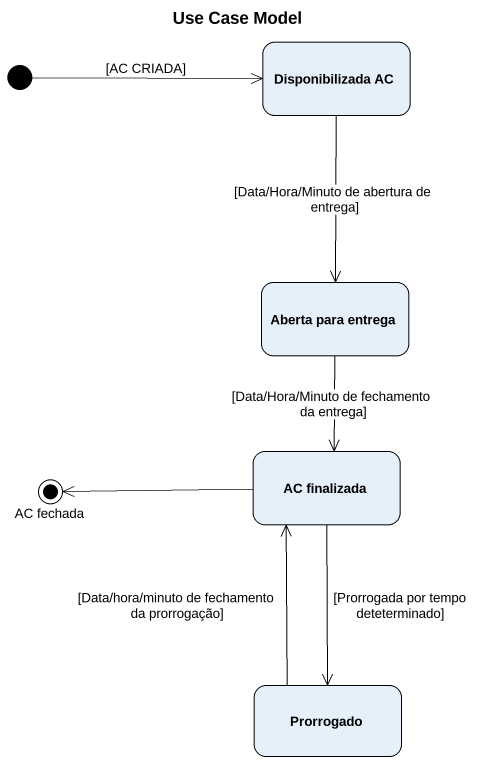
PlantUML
@startuml
title Use Case Model
hide empty description
state "Disponibilizada AC" as Disponibilizada_AC
state "Aberta para entrega" as Aberta_para_entrega
state "AC finalizada" as AC_finalizada
state "AC fechada" as AC_fechada <<end>>
state Prorrogado
[*] -right-> Disponibilizada_AC : [AC CRIADA]
Disponibilizada_AC --> Aberta_para_entrega : [Data/Hora/Minuto de abertura de entrega]
Aberta_para_entrega --> AC_finalizada : [Data/Hora/Minuto de fechamento da entrega]
AC_finalizada -left-> AC_fechada
AC_finalizada --> Prorrogado : [Prorrogada por tempo deteterminado]
Prorrogado -up-> AC_finalizada : [Data/hora/minuto de fechamento da prorrogação]
@enduml
